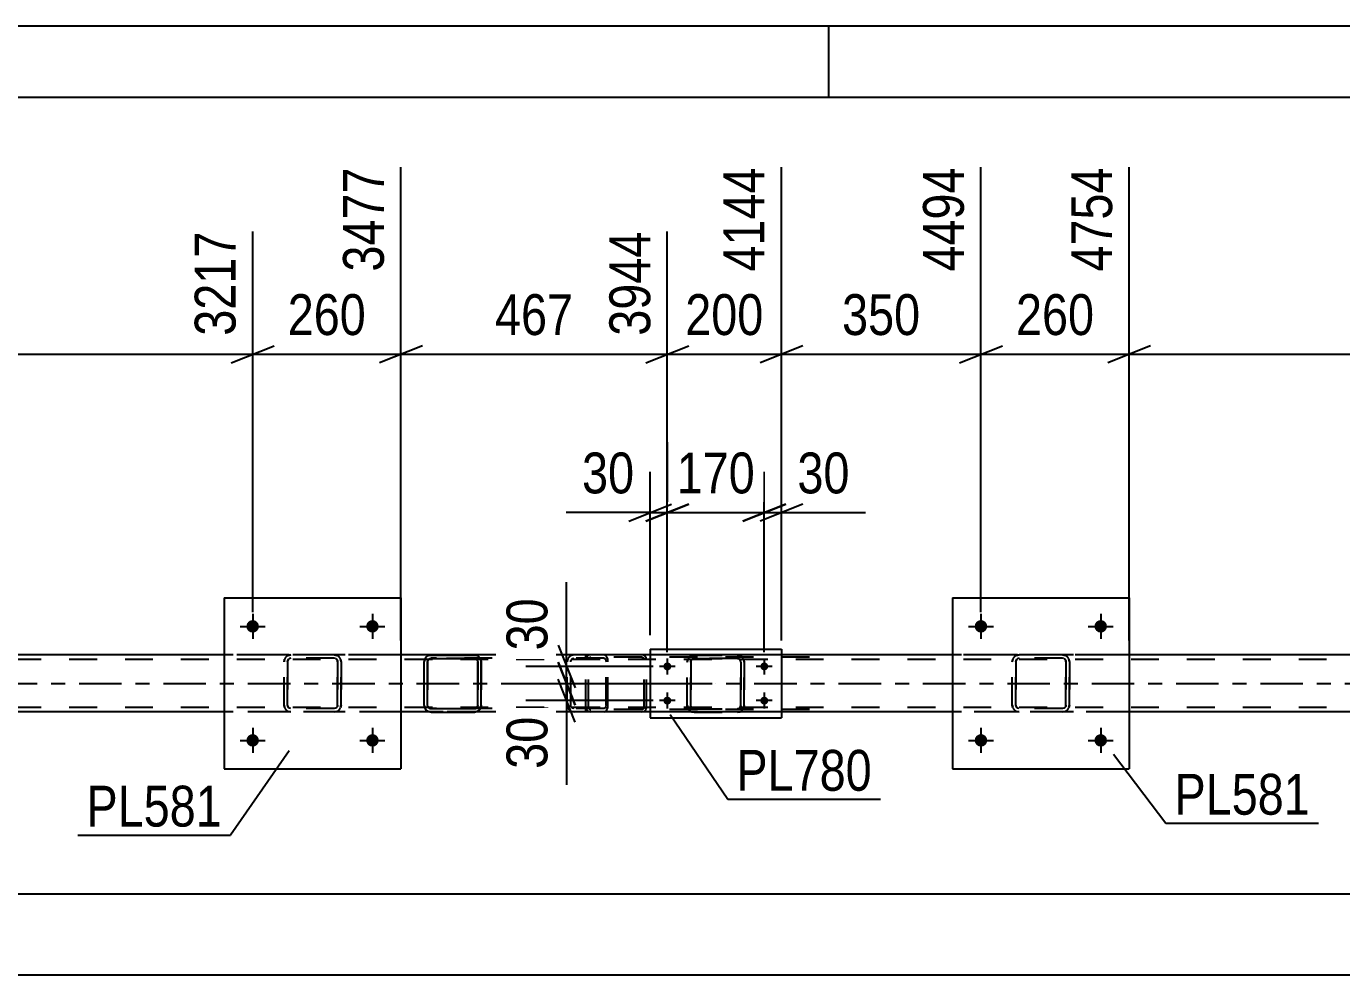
# Model space of a CAD drawing. Header units: millimetres. Extents: x 0 to 841, y 0 to 594.
# Drawn here: x 154.7 to 247, y 527.5 to 594 of the extents above; entities that cross this region are included whole.
import ezdxf

# ---------------------------------------------------------------- set-up
doc = ezdxf.new("R2010")
doc.units = ezdxf.units.MM
doc.linetypes.add('DXK_LINE_DOT2', pattern=[3.9198, 1.9599, -1.9599])
doc.linetypes.add('DXK_LINE_DOT3', pattern=[5.9187, 2.979, -0.9799, 0.9799, -0.9799])
doc.styles.add('Arial Narrow', font='ARIALN.TTF', dxfattribs={"height": 0.2})

# ---------------------------------------------------------------- blocks, each defined once
blk = doc.blocks.new('Unknown-814748264-1133')
at = {"color": 5, "linetype": 'Continuous'}
for p, q in [((841, 594), (0, 594)), ((211, 589), (211, 594)), ((836, 589), (5, 589))]:
    blk.add_line(p, q, dxfattribs=at)
blk = doc.blocks.new('Bolt-814748264-4867 - 4858')
at = {"linetype": 'Continuous'}
for points in [[(222.114, 543.908, -1), (221.234, 543.908, -1)], [(230.514, 543.908, -1), (229.634, 543.908, -1)]]:
    blk.add_hatch(color=1, dxfattribs=at).paths.add_polyline_path(points)
at = {"color": 1, "linetype": 'Continuous'}
for p, q in [((221.674, 544.788), (221.674, 543.028)), ((230.074, 544.788), (230.074, 543.028)), ((220.794, 543.908), (222.554, 543.908)), ((229.194, 543.908), (230.954, 543.908))]:
    blk.add_line(p, q, dxfattribs=at)
blk = doc.blocks.new('Bolt-814748264-4864 - 4858')
at = {"linetype": 'Continuous'}
for points in [[(171.034, 551.908, -1), (170.154, 551.908, -1)], [(179.434, 551.908, -1), (178.554, 551.908, -1)]]:
    blk.add_hatch(color=1, dxfattribs=at).paths.add_polyline_path(points)
at = {"color": 1, "linetype": 'Continuous'}
for p, q in [((170.594, 552.788), (170.594, 551.028)), ((178.994, 552.788), (178.994, 551.028)), ((169.714, 551.908), (171.474, 551.908)), ((178.114, 551.908), (179.874, 551.908))]:
    blk.add_line(p, q, dxfattribs=at)
blk = doc.blocks.new('Bolt-814748264-4865 - 4858')
at = {"linetype": 'Continuous'}
for points in [[(171.034, 543.908, -1), (170.154, 543.908, -1)], [(179.434, 543.908, -1), (178.554, 543.908, -1)]]:
    blk.add_hatch(color=1, dxfattribs=at).paths.add_polyline_path(points)
at = {"color": 1, "linetype": 'Continuous'}
for p, q in [((170.594, 544.788), (170.594, 543.028)), ((178.994, 544.788), (178.994, 543.028)), ((169.714, 543.908), (171.474, 543.908)), ((178.114, 543.908), (179.874, 543.908))]:
    blk.add_line(p, q, dxfattribs=at)
blk = doc.blocks.new('Bolt-814748264-4866 - 4858')
at = {"linetype": 'Continuous'}
for points in [[(222.114, 551.908, -1), (221.234, 551.908, -1)], [(230.514, 551.908, -1), (229.634, 551.908, -1)]]:
    blk.add_hatch(color=1, dxfattribs=at).paths.add_polyline_path(points)
at = {"color": 1, "linetype": 'Continuous'}
for p, q in [((221.674, 552.788), (221.674, 551.028)), ((230.074, 552.788), (230.074, 551.028)), ((220.794, 551.908), (222.554, 551.908)), ((229.194, 551.908), (230.954, 551.908))]:
    blk.add_line(p, q, dxfattribs=at)
blk = doc.blocks.new('Part-814748264-4904 - 4858')
at = {"color": 2, "linetype": 'Continuous'}
for p, q in [((168.594, 553.907), (168.594, 541.907)), ((168.594, 553.907), (180.994, 553.907)), ((180.994, 553.907), (180.994, 541.907)), ((168.594, 541.907), (180.994, 541.907))]:
    blk.add_line(p, q, dxfattribs=at)
blk = doc.blocks.new('Part-814748264-4905 - 4858')
at = {"color": 7, "linetype": 'DXK_LINE_DOT2'}
for p, q in [((173.09, 549.871), (173.274, 549.907)), ((173.274, 549.907), (173.09, 549.871)), ((176.314, 549.907), (173.274, 549.907)), ((176.314, 549.907), (176.498, 549.871)), ((176.498, 549.871), (176.314, 549.907)), ((172.794, 549.427), (172.83, 549.611)), ((172.83, 549.611), (172.794, 549.427)), ((172.794, 546.387), (172.794, 549.427)), ((172.794, 549.427), (172.794, 549.427)), ((172.794, 546.387), (172.794, 549.427)), ((173.034, 549.427), (173.052, 549.519)), ((173.052, 549.519), (173.034, 549.427)), ((173.034, 546.387), (173.034, 549.427)), ((173.034, 549.427), (173.034, 549.427)), ((173.034, 549.427), (173.034, 546.387)), ((173.052, 549.519), (173.104, 549.597)), ((173.104, 549.597), (173.052, 549.519)), ((173.182, 549.649), (173.104, 549.597)), ((173.274, 549.667), (173.182, 549.649)), ((176.314, 549.667), (173.274, 549.667)), ((176.406, 549.649), (176.314, 549.667)), ((176.406, 549.649), (176.484, 549.597)), ((176.484, 549.597), (176.536, 549.519)), ((176.536, 549.519), (176.484, 549.597)), ((176.536, 549.519), (176.554, 549.427)), ((176.554, 549.427), (176.536, 549.519)), ((176.554, 546.387), (176.554, 549.427)), ((176.554, 549.427), (176.554, 549.427)), ((176.554, 549.427), (176.554, 546.387)), ((176.757, 549.611), (176.794, 549.427)), ((176.794, 549.427), (176.757, 549.611)), ((176.794, 546.387), (176.794, 549.427)), ((176.794, 549.427), (176.794, 549.427)), ((176.794, 549.427), (176.794, 546.387)), ((172.794, 546.387), (172.794, 546.387)), ((172.83, 546.204), (172.794, 546.387)), ((172.794, 546.387), (172.83, 546.204)), ((173.034, 546.387), (173.034, 546.387)), ((173.052, 546.296), (173.034, 546.387)), ((173.034, 546.387), (173.052, 546.296)), ((173.104, 546.218), (173.052, 546.296)), ((173.052, 546.296), (173.104, 546.218)), ((173.182, 546.166), (173.104, 546.218)), ((173.274, 546.147), (173.182, 546.166)), ((176.406, 546.166), (176.314, 546.147)), ((176.484, 546.218), (176.406, 546.166)), ((176.536, 546.296), (176.484, 546.218)), ((176.484, 546.218), (176.536, 546.296)), ((176.554, 546.387), (176.536, 546.296)), ((176.536, 546.296), (176.554, 546.387)), ((176.554, 546.387), (176.554, 546.387)), ((176.794, 546.387), (176.757, 546.204)), ((176.757, 546.204), (176.794, 546.387)), ((176.794, 546.387), (176.794, 546.387)), ((173.274, 545.907), (173.09, 545.944)), ((173.09, 545.944), (173.274, 545.907)), ((176.314, 546.147), (173.274, 546.147)), ((176.314, 545.907), (173.274, 545.907)), ((176.498, 545.944), (176.314, 545.907)), ((176.314, 545.907), (176.498, 545.944))]:
    blk.add_line(p, q, dxfattribs=at)
at = {"color": 7, "linetype": 'DXK_LINE_DOT3'}
blk.add_line((174.794, 547.907), (174.794, 547.907), dxfattribs=at)
at = {"color": 7, "linetype": 'DXK_LINE_DOT2'}
for centre, start, end in [((173.274, 549.427), 112.5, 157.5), ((173.274, 549.427), 112.5, 157.5), ((176.314, 549.427), 22.5, 67.5), ((176.314, 549.427), 22.5, 67.5), ((173.274, 546.387), 202.5, 247.5), ((173.274, 546.387), 202.5, 247.5), ((176.314, 546.387), 292.5, 337.5), ((176.314, 546.387), 292.5, 337.5)]:
    blk.add_arc(centre, 0.48, start, end, dxfattribs=at)
blk = doc.blocks.new('Part-814748264-4910 - 4858')
at = {"color": 2, "linetype": 'Continuous'}
for p, q in [((219.674, 553.907), (219.674, 541.907)), ((219.674, 553.907), (232.074, 553.907)), ((232.074, 553.907), (232.074, 541.907)), ((219.674, 541.907), (232.074, 541.907))]:
    blk.add_line(p, q, dxfattribs=at)
blk = doc.blocks.new('Part-814748264-4911 - 4858')
at = {"color": 7, "linetype": 'DXK_LINE_DOT2'}
for p, q in [((224.171, 549.871), (224.354, 549.907)), ((224.354, 549.907), (224.171, 549.871)), ((227.394, 549.907), (224.354, 549.907)), ((227.394, 549.907), (227.578, 549.871)), ((227.578, 549.871), (227.394, 549.907)), ((223.874, 549.427), (223.911, 549.611)), ((223.911, 549.611), (223.874, 549.427)), ((223.874, 546.387), (223.874, 549.427)), ((223.874, 549.427), (223.874, 549.427)), ((223.874, 546.387), (223.874, 549.427)), ((224.114, 549.427), (224.133, 549.519)), ((224.133, 549.519), (224.114, 549.427)), ((224.114, 546.387), (224.114, 549.427)), ((224.114, 549.427), (224.114, 549.427)), ((224.114, 549.427), (224.114, 546.387)), ((224.133, 549.519), (224.185, 549.597)), ((224.185, 549.597), (224.133, 549.519)), ((224.262, 549.649), (224.185, 549.597)), ((224.354, 549.667), (224.262, 549.649)), ((227.394, 549.667), (224.354, 549.667)), ((227.486, 549.649), (227.394, 549.667)), ((227.486, 549.649), (227.564, 549.597)), ((227.564, 549.597), (227.616, 549.519)), ((227.616, 549.519), (227.564, 549.597)), ((227.616, 549.519), (227.634, 549.427)), ((227.634, 549.427), (227.616, 549.519)), ((227.634, 546.387), (227.634, 549.427)), ((227.634, 549.427), (227.634, 549.427)), ((227.634, 549.427), (227.634, 546.387)), ((227.838, 549.611), (227.874, 549.427)), ((227.874, 549.427), (227.838, 549.611)), ((227.874, 546.387), (227.874, 549.427)), ((227.874, 549.427), (227.874, 549.427)), ((227.874, 549.427), (227.874, 546.387)), ((223.874, 546.387), (223.874, 546.387)), ((223.911, 546.204), (223.874, 546.387)), ((223.874, 546.387), (223.911, 546.204)), ((224.114, 546.387), (224.114, 546.387)), ((224.133, 546.296), (224.114, 546.387)), ((224.114, 546.387), (224.133, 546.296)), ((224.185, 546.218), (224.133, 546.296)), ((224.133, 546.296), (224.185, 546.218)), ((224.262, 546.166), (224.185, 546.218)), ((224.354, 546.147), (224.262, 546.166)), ((227.486, 546.166), (227.394, 546.147)), ((227.564, 546.218), (227.486, 546.166)), ((227.616, 546.296), (227.564, 546.218)), ((227.564, 546.218), (227.616, 546.296)), ((227.634, 546.387), (227.616, 546.296)), ((227.616, 546.296), (227.634, 546.387)), ((227.634, 546.387), (227.634, 546.387)), ((227.874, 546.387), (227.838, 546.204)), ((227.838, 546.204), (227.874, 546.387)), ((227.874, 546.387), (227.874, 546.387)), ((224.354, 545.907), (224.171, 545.944)), ((224.171, 545.944), (224.354, 545.907)), ((227.394, 546.147), (224.354, 546.147)), ((227.394, 545.907), (224.354, 545.907)), ((227.578, 545.944), (227.394, 545.907)), ((227.394, 545.907), (227.578, 545.944))]:
    blk.add_line(p, q, dxfattribs=at)
at = {"color": 7, "linetype": 'DXK_LINE_DOT3'}
blk.add_line((225.874, 547.907), (225.874, 547.907), dxfattribs=at)
at = {"color": 7, "linetype": 'DXK_LINE_DOT2'}
for centre, start, end in [((224.354, 549.427), 112.5, 157.5), ((224.354, 549.427), 112.5, 157.5), ((227.394, 549.427), 22.5, 67.5), ((227.394, 549.427), 22.5, 67.5), ((224.354, 546.387), 202.5, 247.5), ((224.354, 546.387), 202.5, 247.5), ((227.394, 546.387), 292.5, 337.5), ((227.394, 546.387), 292.5, 337.5)]:
    blk.add_arc(centre, 0.48, start, end, dxfattribs=at)
blk = doc.blocks.new('Part-814748264-4993 - 4858')
at = {"color": 7, "linetype": 'DXK_LINE_DOT2'}
for p, q in [((195.243, 549.907), (183.087, 549.907)), ((193.152, 549.907), (192.96, 549.871)), ((193.967, 549.667), (193.967, 549.907)), ((195.347, 549.871), (195.243, 549.907)), ((195.435, 549.767), (195.347, 549.871)), ((195.243, 549.667), (183.087, 549.667)), ((192.678, 549.563), (192.649, 549.427)), ((192.649, 546.387), (192.649, 549.427)), ((192.688, 549.611), (192.678, 549.563)), ((192.901, 549.427), (192.92, 549.519)), ((192.901, 546.387), (192.901, 549.427)), ((192.92, 549.519), (192.974, 549.597)), ((192.974, 549.597), (193.056, 549.649)), ((193.056, 549.649), (193.152, 549.667)), ((195.243, 549.667), (195.295, 549.649)), ((195.295, 549.649), (195.339, 549.597)), ((195.339, 549.597), (195.369, 549.519)), ((195.369, 549.519), (195.379, 549.427)), ((195.379, 546.387), (195.379, 549.427)), ((195.494, 549.611), (195.435, 549.767)), ((195.514, 549.427), (195.494, 549.611)), ((195.514, 546.387), (195.514, 549.427)), ((192.649, 546.387), (192.667, 546.303)), ((192.667, 546.303), (192.688, 546.204)), ((192.92, 546.296), (192.901, 546.387)), ((192.974, 546.218), (192.92, 546.296)), ((193.056, 546.166), (192.974, 546.218)), ((193.152, 546.147), (193.056, 546.166)), ((195.295, 546.166), (195.243, 546.147)), ((195.339, 546.218), (195.295, 546.166)), ((195.369, 546.296), (195.339, 546.218)), ((195.379, 546.387), (195.369, 546.296)), ((195.435, 546.048), (195.494, 546.204)), ((195.494, 546.204), (195.514, 546.387)), ((195.243, 546.147), (183.087, 546.147)), ((195.243, 545.907), (183.087, 545.907)), ((192.96, 545.944), (193.152, 545.907)), ((193.967, 545.907), (193.967, 546.147)), ((195.243, 545.907), (195.347, 545.944)), ((195.347, 545.944), (195.435, 546.048))]:
    blk.add_line(p, q, dxfattribs=at)
for centre, start, end in [((193.138, 549.412), 111.19409, 156.15058), ((193.138, 546.403), 203.84941, 248.80591)]:
    blk.add_arc(centre, 0.492, start, end, dxfattribs=at)
blk = doc.blocks.new('Part-814748264-5006 - 4858')
at = {"color": 7, "linetype": 'DXK_LINE_DOT2'}
for p, q in [((194.308, 549.907), (194.177, 549.883)), ((209.637, 549.907), (194.308, 549.907)), ((198.014, 549.883), (197.883, 549.907)), ((193.993, 549.71), (193.967, 549.587)), ((193.967, 546.227), (193.967, 549.587)), ((194.137, 549.587), (194.15, 549.649)), ((194.137, 546.227), (194.137, 549.587)), ((194.15, 549.649), (194.187, 549.701)), ((194.187, 549.701), (194.243, 549.735)), ((194.243, 549.735), (194.308, 549.747)), ((209.637, 549.747), (194.308, 549.747)), ((197.883, 549.747), (197.948, 549.735)), ((197.948, 549.735), (197.973, 549.72)), ((197.973, 549.72), (198.004, 549.701)), ((198.004, 549.701), (198.041, 549.649)), ((198.041, 549.649), (198.054, 549.587)), ((198.054, 546.227), (198.054, 549.587)), ((198.224, 549.587), (198.198, 549.71)), ((198.224, 546.227), (198.224, 549.587)), ((193.967, 546.227), (193.993, 546.105)), ((194.15, 546.166), (194.137, 546.227)), ((194.187, 546.114), (194.15, 546.166)), ((198.041, 546.166), (198.004, 546.114)), ((198.054, 546.227), (198.041, 546.166)), ((198.198, 546.105), (198.224, 546.227)), ((194.177, 545.932), (194.308, 545.907)), ((194.187, 546.114), (194.218, 546.095)), ((194.218, 546.095), (194.243, 546.08)), ((194.243, 546.08), (194.308, 546.067)), ((209.637, 546.067), (194.308, 546.067)), ((209.637, 545.907), (194.308, 545.907)), ((197.948, 546.08), (197.883, 546.067)), ((197.883, 545.907), (198.014, 545.932)), ((198.004, 546.114), (197.948, 546.08))]:
    blk.add_line(p, q, dxfattribs=at)
for centre, start, end in [((194.295, 549.574), 110.75832, 155.68005), ((197.896, 549.574), 24.31995, 69.24168), ((194.295, 546.241), 204.31995, 249.24168), ((197.896, 546.241), 290.75832, 335.68005)]:
    blk.add_arc(centre, 0.331, start, end, dxfattribs=at)
blk = doc.blocks.new('Part-814748264-5058 - 4858')
at = {"color": 7, "linetype": 'DXK_LINE_DOT2'}
for p, q in [((763.332, 549.907), (117.513, 549.907)), ((180.994, 549.907), (168.594, 549.907)), ((207.677, 549.907), (198.477, 549.907)), ((232.074, 549.907), (219.674, 549.907)), ((763.332, 549.587), (99.233, 549.587)), ((763.332, 546.227), (99.233, 546.227)), ((760.176, 545.907), (99.233, 545.907)), ((180.994, 545.907), (168.594, 545.907)), ((186.195, 545.907), (183.053, 545.907)), ((207.677, 545.907), (198.477, 545.907)), ((232.074, 545.907), (219.674, 545.907))]:
    blk.add_line(p, q, dxfattribs=at)
at = {"color": 2, "linetype": 'Continuous'}
for p, q in [((168.594, 549.907), (129.913, 549.907)), ((198.477, 549.907), (180.994, 549.907)), ((219.674, 549.907), (207.677, 549.907)), ((270.755, 549.907), (232.074, 549.907)), ((168.594, 545.907), (129.913, 545.907)), ((183.053, 545.907), (180.994, 545.907)), ((198.477, 545.907), (186.195, 545.907)), ((219.674, 545.907), (207.677, 545.907)), ((270.755, 545.907), (232.074, 545.907))]:
    blk.add_line(p, q, dxfattribs=at)
at = {"color": 7, "linetype": 'DXK_LINE_DOT3'}
blk.add_line((99.233, 547.907), (763.332, 547.907), dxfattribs=at)
blk = doc.blocks.new('Part-814748264-5092 - 4858')
at = {"color": 7, "linetype": 'DXK_LINE_DOT2'}
for p, q in [((201.373, 549.85), (201.557, 549.887)), ((201.557, 549.887), (201.373, 549.85)), ((201.557, 549.887), (204.597, 549.887)), ((201.557, 549.887), (201.557, 549.887)), ((201.557, 549.887), (204.597, 549.887)), ((204.597, 549.887), (204.597, 549.887)), ((204.597, 549.887), (204.781, 549.85)), ((204.781, 549.85), (204.597, 549.887)), ((201.077, 549.407), (201.114, 549.59)), ((201.114, 549.59), (201.077, 549.407)), ((201.077, 546.367), (201.077, 549.407)), ((201.077, 549.407), (201.077, 549.407)), ((201.077, 546.367), (201.077, 549.407)), ((201.317, 549.407), (201.335, 549.498)), ((201.335, 549.498), (201.317, 549.407)), ((201.317, 546.367), (201.317, 549.407)), ((201.317, 549.407), (201.317, 549.407)), ((201.317, 549.407), (201.317, 546.367)), ((201.335, 549.498), (201.387, 549.576)), ((201.387, 549.576), (201.335, 549.498)), ((201.387, 549.576), (201.465, 549.628)), ((201.465, 549.628), (201.387, 549.576)), ((201.465, 549.628), (201.557, 549.647)), ((201.557, 549.647), (201.465, 549.628)), ((201.557, 549.647), (204.597, 549.647)), ((201.557, 549.647), (201.557, 549.647)), ((204.597, 549.647), (201.557, 549.647)), ((204.597, 549.647), (204.597, 549.647)), ((204.597, 549.647), (204.689, 549.628)), ((204.689, 549.628), (204.597, 549.647)), ((204.689, 549.628), (204.767, 549.576)), ((204.767, 549.576), (204.689, 549.628)), ((204.767, 549.576), (204.819, 549.498)), ((204.819, 549.498), (204.767, 549.576)), ((204.837, 549.407), (204.819, 549.498)), ((204.837, 546.367), (204.837, 549.407)), ((204.837, 549.407), (204.837, 549.407)), ((204.837, 549.407), (204.837, 546.367)), ((205.041, 549.59), (205.077, 549.407)), ((205.077, 549.407), (205.041, 549.59)), ((205.077, 546.367), (205.077, 549.407)), ((205.077, 549.407), (205.077, 549.407)), ((205.077, 549.407), (205.077, 546.367)), ((201.077, 546.367), (201.077, 546.367)), ((201.114, 546.183), (201.077, 546.367)), ((201.077, 546.367), (201.114, 546.183)), ((201.317, 546.367), (201.317, 546.367)), ((201.335, 546.275), (201.317, 546.367)), ((201.387, 546.197), (201.335, 546.275)), ((201.335, 546.275), (201.387, 546.197)), ((201.465, 546.145), (201.387, 546.197)), ((201.387, 546.197), (201.465, 546.145)), ((204.767, 546.197), (204.689, 546.145)), ((204.689, 546.145), (204.767, 546.197)), ((204.819, 546.275), (204.767, 546.197)), ((204.767, 546.197), (204.819, 546.275)), ((204.837, 546.367), (204.819, 546.275)), ((204.819, 546.275), (204.837, 546.367)), ((204.837, 546.367), (204.837, 546.367)), ((205.077, 546.367), (205.041, 546.183)), ((205.041, 546.183), (205.077, 546.367)), ((205.077, 546.367), (205.077, 546.367)), ((201.557, 545.887), (201.373, 545.923)), ((201.373, 545.923), (201.557, 545.887)), ((201.557, 546.127), (201.465, 546.145)), ((201.465, 546.145), (201.557, 546.127)), ((201.557, 546.127), (204.597, 546.127)), ((201.557, 546.127), (201.557, 546.127)), ((201.557, 546.127), (204.597, 546.127)), ((201.557, 545.887), (204.597, 545.887)), ((201.557, 545.887), (201.557, 545.887)), ((201.557, 545.887), (204.597, 545.887)), ((204.689, 546.145), (204.597, 546.127)), ((204.597, 546.127), (204.689, 546.145)), ((204.597, 546.127), (204.597, 546.127)), ((204.781, 545.923), (204.597, 545.887)), ((204.597, 545.887), (204.781, 545.923)), ((204.597, 545.887), (204.597, 545.887))]:
    blk.add_line(p, q, dxfattribs=at)
at = {"color": 7, "linetype": 'DXK_LINE_DOT3'}
blk.add_line((203.077, 547.886), (203.077, 547.887), dxfattribs=at)
at = {"color": 7, "linetype": 'DXK_LINE_DOT2'}
for centre, start, end in [((201.557, 549.407), 112.5, 157.5), ((201.557, 549.407), 112.5, 157.5), ((204.597, 549.407), 22.5, 67.5), ((204.597, 549.407), 22.5, 67.5), ((201.557, 546.367), 202.5, 247.5), ((201.557, 546.367), 202.5, 247.5), ((204.597, 546.367), 292.5, 337.5), ((204.597, 546.367), 292.5, 337.5)]:
    blk.add_arc(centre, 0.48, start, end, dxfattribs=at)
blk = doc.blocks.new('Part-814748264-5097 - 4858')
at = {"color": 2, "linetype": 'Continuous'}
for p, q in [((198.477, 550.297), (198.477, 545.497)), ((198.477, 550.297), (207.677, 550.297)), ((207.677, 550.297), (207.677, 545.497)), ((198.477, 545.497), (207.677, 545.497))]:
    blk.add_line(p, q, dxfattribs=at)
blk = doc.blocks.new('Part-814748264-5098 - 4858')
at = {"color": 2, "linetype": 'Continuous'}
for p, q in [((183.104, 549.897), (182.921, 549.861)), ((183.104, 549.897), (186.144, 549.897)), ((183.104, 549.897), (183.104, 549.897)), ((186.144, 549.897), (186.144, 549.897)), ((186.328, 549.861), (186.144, 549.897)), ((182.661, 549.601), (182.624, 549.417)), ((182.624, 546.377), (182.624, 549.417)), ((182.624, 549.417), (182.624, 549.417)), ((182.864, 549.417), (182.883, 549.509)), ((182.864, 546.377), (182.864, 549.417)), ((182.864, 549.417), (182.864, 549.417)), ((182.883, 549.509), (182.935, 549.587)), ((182.935, 549.587), (183.013, 549.639)), ((183.013, 549.639), (183.104, 549.657)), ((183.104, 549.657), (186.144, 549.657)), ((183.104, 549.657), (183.104, 549.657)), ((186.144, 549.657), (186.144, 549.657)), ((186.144, 549.657), (186.236, 549.639)), ((186.236, 549.639), (186.314, 549.587)), ((186.314, 549.587), (186.366, 549.509)), ((186.366, 549.509), (186.384, 549.417)), ((186.384, 546.377), (186.384, 549.417)), ((186.384, 549.417), (186.384, 549.417)), ((186.624, 549.417), (186.588, 549.601)), ((186.624, 546.377), (186.624, 549.417)), ((186.624, 549.417), (186.624, 549.417)), ((182.624, 546.377), (182.624, 546.377)), ((182.624, 546.377), (182.661, 546.194)), ((182.864, 546.377), (182.864, 546.377)), ((182.883, 546.285), (182.864, 546.377)), ((182.935, 546.208), (182.883, 546.285)), ((183.013, 546.156), (182.935, 546.208)), ((186.314, 546.208), (186.236, 546.156)), ((186.366, 546.285), (186.314, 546.208)), ((186.384, 546.377), (186.366, 546.285)), ((186.384, 546.377), (186.384, 546.377)), ((186.588, 546.194), (186.624, 546.377)), ((186.624, 546.377), (186.624, 546.377)), ((182.921, 545.934), (183.104, 545.897)), ((183.104, 546.137), (183.013, 546.156)), ((183.104, 546.137), (186.144, 546.137)), ((183.104, 546.137), (183.104, 546.137)), ((183.104, 545.897), (186.144, 545.897)), ((183.104, 545.897), (183.104, 545.897)), ((186.236, 546.156), (186.144, 546.137)), ((186.144, 546.137), (186.144, 546.137)), ((186.144, 545.897), (186.328, 545.934)), ((186.144, 545.897), (186.144, 545.897))]:
    blk.add_line(p, q, dxfattribs=at)
at = {"color": 7, "linetype": 'DXK_LINE_DOT2'}
for p, q in [((182.921, 549.861), (183.104, 549.897)), ((183.104, 549.897), (186.144, 549.897)), ((186.144, 549.897), (186.328, 549.861)), ((182.624, 549.417), (182.661, 549.601)), ((182.624, 546.377), (182.624, 549.417)), ((182.883, 549.509), (182.864, 549.417)), ((182.864, 549.417), (182.864, 546.377)), ((182.935, 549.587), (182.883, 549.509)), ((183.013, 549.639), (182.935, 549.587)), ((183.104, 549.657), (183.013, 549.639)), ((186.144, 549.657), (183.104, 549.657)), ((186.236, 549.639), (186.144, 549.657)), ((186.314, 549.587), (186.236, 549.639)), ((186.366, 549.509), (186.314, 549.587)), ((186.366, 549.509), (186.366, 549.509)), ((186.384, 549.417), (186.384, 546.377)), ((186.588, 549.601), (186.624, 549.417)), ((186.624, 549.417), (186.624, 546.377)), ((182.661, 546.194), (182.624, 546.377)), ((182.864, 546.377), (182.864, 546.377)), ((182.883, 546.286), (182.935, 546.208)), ((182.935, 546.208), (183.013, 546.156)), ((186.236, 546.156), (186.314, 546.208)), ((186.314, 546.208), (186.366, 546.286)), ((186.366, 546.286), (186.384, 546.377)), ((186.624, 546.377), (186.588, 546.194)), ((183.104, 545.897), (182.921, 545.934)), ((183.013, 546.156), (183.104, 546.137)), ((183.104, 546.137), (186.144, 546.137)), ((183.104, 545.897), (186.144, 545.897)), ((186.144, 546.137), (186.236, 546.156)), ((186.328, 545.934), (186.144, 545.897))]:
    blk.add_line(p, q, dxfattribs=at)
at = {"color": 7, "linetype": 'DXK_LINE_DOT3'}
blk.add_line((184.624, 547.897), (184.624, 547.897), dxfattribs=at)
at = {"color": 2, "linetype": 'Continuous'}
for centre, start, end in [((183.104, 549.417), 112.5, 157.5), ((186.144, 549.417), 22.5, 67.5), ((183.104, 546.377), 202.5, 247.5), ((186.144, 546.377), 292.5, 337.5)]:
    blk.add_arc(centre, 0.48, start, end, dxfattribs=at)
at = {"color": 7, "linetype": 'DXK_LINE_DOT2'}
for centre, start, end in [((183.104, 549.417), 112.5, 157.5), ((186.144, 549.417), 22.5, 67.5), ((183.104, 546.377), 202.5, 247.5), ((186.144, 546.377), 292.5, 337.5)]:
    blk.add_arc(centre, 0.48, start, end, dxfattribs=at)
blk = doc.blocks.new('Bolt-814748264-5105 - 4858')
at = {"linetype": 'Continuous'}
for points in [[(199.677, 548.817, -1), (199.677, 549.377, -1)], [(206.477, 548.817, -1), (206.477, 549.377, -1)], [(199.677, 546.417, -1), (199.677, 546.977, -1)], [(206.477, 546.417, -1), (206.477, 546.977, -1)]]:
    blk.add_hatch(color=1, dxfattribs=at).paths.add_polyline_path(points)
at = {"color": 1, "linetype": 'Continuous'}
for p, q in [((200.237, 549.097), (199.117, 549.097)), ((199.677, 549.657), (199.677, 548.537)), ((207.037, 549.097), (205.917, 549.097)), ((206.477, 549.657), (206.477, 548.537)), ((199.677, 547.257), (199.677, 546.137)), ((206.477, 547.257), (206.477, 546.137)), ((200.237, 546.697), (199.117, 546.697)), ((207.037, 546.697), (205.917, 546.697))]:
    blk.add_line(p, q, dxfattribs=at)
blk = doc.blocks.new('StraightDimension-814748264-13825 - 4858')
at = {"color": 7, "linetype": 'Continuous'}
for p, q in [((232.074, 550.907), (232.074, 584.109)), ((272.755, 552.908), (272.755, 579.609)), ((233.574, 571.596), (230.574, 570.396)), ((271.255, 570.396), (274.255, 571.596)), ((232.074, 570.996), (272.755, 570.996))]:
    blk.add_line(p, q, dxfattribs=at)
at = {"color": 0}
blk.add_wipeout([(256.671, 571.746), (256.671, 575.946), (248.158, 575.946), (248.158, 571.746)], dxfattribs=at)
at = {"color": 3, "style": 'Arial Narrow'}
blk.add_text('1017', height=2.8633, dxfattribs=at).set_placement((248.758, 572.346))
at = {"color": 0, "linetype": 'Continuous'}
blk.add_wipeout([(272.155, 580.209), (267.955, 580.209), (267.955, 571.696), (272.155, 571.696)], dxfattribs=at)
at = {"color": 3, "linetype": 'Continuous', "style": 'Arial Narrow'}
blk.add_text('5771', height=2.8633, rotation=90.00021, dxfattribs=at).set_placement((271.555, 572.296))
blk = doc.blocks.new('StraightDimension-814748264-13826 - 4858')
at = {"color": 7, "linetype": 'Continuous'}
for p, q in [((221.674, 552.908), (221.674, 584.109)), ((232.074, 550.907), (232.074, 584.109)), ((220.174, 570.396), (223.174, 571.596)), ((233.574, 571.596), (230.574, 570.396)), ((221.674, 570.996), (232.074, 570.996))]:
    blk.add_line(p, q, dxfattribs=at)
at = {"color": 0}
blk.add_wipeout([(230.217, 571.746), (230.217, 575.946), (223.532, 575.946), (223.532, 571.746)], dxfattribs=at)
at = {"color": 3, "style": 'Arial Narrow'}
blk.add_text('260', height=2.8633, dxfattribs=at).set_placement((224.132, 572.346))
at = {"color": 0, "linetype": 'Continuous'}
blk.add_wipeout([(231.474, 584.709), (227.274, 584.709), (227.274, 576.196), (231.474, 576.196)], dxfattribs=at)
at = {"color": 3, "linetype": 'Continuous', "style": 'Arial Narrow'}
blk.add_text('4754', height=2.8633, rotation=90.00021, dxfattribs=at).set_placement((230.874, 576.796))
blk = doc.blocks.new('StraightDimension-814748264-13829 - 4858')
at = {"color": 7, "linetype": 'Continuous'}
for p, q in [((180.994, 550.907), (180.994, 584.109)), ((199.677, 550.097), (199.677, 579.609)), ((182.494, 571.596), (179.494, 570.396)), ((198.177, 570.396), (201.177, 571.596)), ((180.994, 570.996), (199.677, 570.996))]:
    blk.add_line(p, q, dxfattribs=at)
at = {"color": 0}
blk.add_wipeout([(193.678, 571.746), (193.678, 575.946), (186.993, 575.946), (186.993, 571.746)], dxfattribs=at)
at = {"color": 3, "style": 'Arial Narrow'}
blk.add_text('467', height=2.8633, dxfattribs=at).set_placement((187.593, 572.346))
at = {"color": 0, "linetype": 'Continuous'}
blk.add_wipeout([(199.077, 580.209), (194.877, 580.209), (194.877, 571.696), (199.077, 571.696)], dxfattribs=at)
at = {"color": 3, "linetype": 'Continuous', "style": 'Arial Narrow'}
blk.add_text('3944', height=2.8633, rotation=90.00021, dxfattribs=at).set_placement((198.477, 572.296))
blk = doc.blocks.new('StraightDimension-814748264-8703 - 4858')
at = {"color": 7, "linetype": 'Continuous'}
blk.add_line((57.313, 533.148), (763.332, 533.148), dxfattribs=at)
blk = doc.blocks.new('StraightDimension-814748264-5116 - 4858')
at = {"color": 7, "linetype": 'Continuous'}
blk.add_line((56.673, 527.472), (763.972, 527.472), dxfattribs=at)
blk = doc.blocks.new('StraightDimension-814748264-11589 - 4858')
at = {"color": 7, "linetype": 'Continuous'}
for p, q in [((198.477, 551.297), (198.477, 562.737)), ((199.677, 550.097), (199.677, 562.737)), ((196.977, 559.287), (199.977, 560.487)), ((201.177, 560.487), (198.177, 559.287)), ((198.477, 559.887), (192.571, 559.887)), ((198.477, 559.887), (192.571, 559.887)), ((198.477, 559.887), (199.677, 559.887))]:
    blk.add_line(p, q, dxfattribs=at)
at = {"color": 0}
blk.add_wipeout([(197.952, 560.637), (197.952, 564.837), (193.096, 564.837), (193.096, 560.637)], dxfattribs=at)
at = {"color": 3, "style": 'Arial Narrow'}
blk.add_text('30', height=2.8633, dxfattribs=at).set_placement((193.696, 561.237))
blk = doc.blocks.new('StraightDimension-814748264-10925 - 4858')
at = {"color": 7, "linetype": 'Continuous'}
for p, q in [((192.614, 549.097), (192.614, 555.004)), ((192.614, 549.097), (192.614, 555.004)), ((192.014, 550.597), (193.214, 547.597)), ((198.677, 549.097), (189.764, 549.097)), ((193.214, 546.387), (192.014, 549.387)), ((192.614, 547.887), (192.614, 549.097)), ((200.077, 547.887), (189.764, 547.887))]:
    blk.add_line(p, q, dxfattribs=at)
at = {"color": 0}
blk.add_wipeout([(191.864, 554.479), (187.664, 554.479), (187.664, 549.622), (191.864, 549.622)], dxfattribs=at)
at = {"color": 3, "style": 'Arial Narrow'}
blk.add_text('30', height=2.8633, rotation=90.00021, dxfattribs=at).set_placement((191.264, 550.222))
blk = doc.blocks.new('StraightDimension-814748264-10926 - 4858')
at = {"color": 7, "linetype": 'Continuous'}
for p, q in [((192.014, 549.387), (193.214, 546.387)), ((193.214, 545.197), (192.014, 548.197)), ((200.077, 547.887), (189.764, 547.887)), ((192.614, 546.697), (192.614, 547.887)), ((198.677, 546.697), (189.764, 546.697)), ((192.614, 546.697), (192.614, 540.791)), ((192.614, 546.697), (192.614, 540.791))]:
    blk.add_line(p, q, dxfattribs=at)
at = {"color": 0}
blk.add_wipeout([(191.864, 546.172), (187.664, 546.172), (187.664, 541.316), (191.864, 541.316)], dxfattribs=at)
at = {"color": 3, "style": 'Arial Narrow'}
blk.add_text('30', height=2.8633, rotation=90.00021, dxfattribs=at).set_placement((191.264, 541.916))
blk = doc.blocks.new('StraightDimension-814748264-11587 - 4858')
at = {"color": 7, "linetype": 'Continuous'}
for p, q in [((206.477, 550.097), (206.477, 562.737)), ((207.677, 551.297), (207.677, 562.737)), ((204.977, 559.287), (207.977, 560.487)), ((209.177, 560.487), (206.177, 559.287)), ((206.477, 559.887), (207.677, 559.887)), ((207.677, 559.887), (213.583, 559.887)), ((207.677, 559.887), (213.583, 559.887))]:
    blk.add_line(p, q, dxfattribs=at)
at = {"color": 0}
blk.add_wipeout([(213.058, 560.637), (213.058, 564.837), (208.202, 564.837), (208.202, 560.637)], dxfattribs=at)
at = {"color": 3, "style": 'Arial Narrow'}
blk.add_text('30', height=2.8633, dxfattribs=at).set_placement((208.802, 561.237))
blk = doc.blocks.new('StraightDimension-814748264-11588 - 4858')
at = {"color": 7, "linetype": 'Continuous'}
for p, q in [((199.677, 550.097), (199.677, 562.737)), ((206.477, 550.097), (206.477, 562.737)), ((198.177, 559.287), (201.177, 560.487)), ((207.977, 560.487), (204.977, 559.287)), ((199.677, 559.887), (206.477, 559.887))]:
    blk.add_line(p, q, dxfattribs=at)
at = {"color": 0}
blk.add_wipeout([(206.419, 560.637), (206.419, 564.837), (199.735, 564.837), (199.735, 560.637)], dxfattribs=at)
at = {"color": 3, "style": 'Arial Narrow'}
blk.add_text('170', height=2.8633, dxfattribs=at).set_placement((200.335, 561.237))
blk = doc.blocks.new('StraightDimension-814748264-13827 - 4858')
at = {"color": 7, "linetype": 'Continuous'}
for p, q in [((207.677, 550.907), (207.677, 584.109)), ((221.674, 552.908), (221.674, 584.109)), ((209.177, 571.596), (206.177, 570.396)), ((220.174, 570.396), (223.174, 571.596)), ((207.677, 570.996), (221.674, 570.996))]:
    blk.add_line(p, q, dxfattribs=at)
at = {"color": 0}
blk.add_wipeout([(218.018, 571.746), (218.018, 575.946), (211.333, 575.946), (211.333, 571.746)], dxfattribs=at)
at = {"color": 3, "style": 'Arial Narrow'}
blk.add_text('350', height=2.8633, dxfattribs=at).set_placement((211.933, 572.346))
at = {"color": 0, "linetype": 'Continuous'}
blk.add_wipeout([(221.074, 584.709), (216.874, 584.709), (216.874, 576.196), (221.074, 576.196)], dxfattribs=at)
at = {"color": 3, "linetype": 'Continuous', "style": 'Arial Narrow'}
blk.add_text('4494', height=2.8633, rotation=90.00021, dxfattribs=at).set_placement((220.474, 576.796))
blk = doc.blocks.new('StraightDimension-814748264-13828 - 4858')
at = {"color": 7, "linetype": 'Continuous'}
for p, q in [((207.677, 550.907), (207.677, 584.109)), ((199.677, 550.097), (199.677, 579.609)), ((198.177, 570.396), (201.177, 571.596)), ((209.177, 571.596), (206.177, 570.396)), ((199.677, 570.996), (207.677, 570.996))]:
    blk.add_line(p, q, dxfattribs=at)
at = {"color": 0}
blk.add_wipeout([(207.019, 571.746), (207.019, 575.946), (200.335, 575.946), (200.335, 571.746)], dxfattribs=at)
at = {"color": 3, "style": 'Arial Narrow'}
blk.add_text('200', height=2.8633, dxfattribs=at).set_placement((200.935, 572.346))
at = {"color": 0, "linetype": 'Continuous'}
blk.add_wipeout([(207.077, 584.709), (202.877, 584.709), (202.877, 576.196), (207.077, 576.196)], dxfattribs=at)
at = {"color": 3, "linetype": 'Continuous', "style": 'Arial Narrow'}
blk.add_text('4144', height=2.8633, rotation=90.00021, dxfattribs=at).set_placement((206.477, 576.796))
blk = doc.blocks.new('StraightDimension-814748264-13830 - 4858')
at = {"color": 7, "linetype": 'Continuous'}
for p, q in [((180.994, 550.907), (180.994, 584.109)), ((170.594, 552.908), (170.594, 579.609)), ((169.094, 570.396), (172.094, 571.596)), ((182.494, 571.596), (179.494, 570.396)), ((170.594, 570.996), (180.994, 570.996))]:
    blk.add_line(p, q, dxfattribs=at)
at = {"color": 0}
blk.add_wipeout([(179.136, 571.746), (179.136, 575.946), (172.452, 575.946), (172.452, 571.746)], dxfattribs=at)
at = {"color": 3, "style": 'Arial Narrow'}
blk.add_text('260', height=2.8633, dxfattribs=at).set_placement((173.052, 572.346))
at = {"color": 0, "linetype": 'Continuous'}
blk.add_wipeout([(180.394, 584.709), (176.194, 584.709), (176.194, 576.196), (180.394, 576.196)], dxfattribs=at)
at = {"color": 3, "linetype": 'Continuous', "style": 'Arial Narrow'}
blk.add_text('3477', height=2.8633, rotation=90.00021, dxfattribs=at).set_placement((179.794, 576.796))
blk = doc.blocks.new('StraightDimension-814748264-13831 - 4858')
at = {"color": 7, "linetype": 'Continuous'}
for p, q in [((129.913, 550.907), (129.913, 584.109)), ((170.594, 552.908), (170.594, 579.609)), ((131.413, 571.596), (128.413, 570.396)), ((169.094, 570.396), (172.094, 571.596)), ((129.913, 570.996), (170.594, 570.996))]:
    blk.add_line(p, q, dxfattribs=at)
at = {"color": 0}
blk.add_wipeout([(154.51, 571.746), (154.51, 575.946), (145.997, 575.946), (145.997, 571.746)], dxfattribs=at)
at = {"color": 3, "style": 'Arial Narrow'}
blk.add_text('1017', height=2.8633, dxfattribs=at).set_placement((146.597, 572.346))
at = {"color": 0, "linetype": 'Continuous'}
blk.add_wipeout([(169.994, 580.209), (165.794, 580.209), (165.794, 571.696), (169.994, 571.696)], dxfattribs=at)
at = {"color": 3, "linetype": 'Continuous', "style": 'Arial Narrow'}
blk.add_text('3217', height=2.8633, rotation=90.00021, dxfattribs=at).set_placement((169.394, 572.296))
blk = doc.blocks.new('Mark-814748264-4900 - 4858')
at = {"color": 30, "linetype": 'Continuous'}
for p in [(173.164, 543.164), (158.339, 537.263)]:
    blk.add_line(p, (169.043, 537.263), dxfattribs=at)
at = {"color": 0}
blk.add_wipeout([(168.443, 537.863), (168.443, 540.863), (158.939, 540.863), (158.939, 537.863)], dxfattribs=at)
blk.add_wipeout([(168.443, 537.863), (168.443, 540.863), (158.939, 540.863), (158.939, 537.863)], dxfattribs=at)
at = {"color": 3, "style": 'Arial Narrow'}
blk.add_text('PL581', height=2.8633, dxfattribs=at).set_placement((158.939, 537.863))
blk = doc.blocks.new('Mark-814748264-4906 - 4858')
at = {"color": 30, "linetype": 'Continuous'}
for p, q in [((230.963, 542.935), (234.649, 538.098)), ((234.649, 538.098), (245.353, 538.098))]:
    blk.add_line(p, q, dxfattribs=at)
at = {"color": 0}
blk.add_wipeout([(244.753, 538.698), (244.753, 541.698), (235.249, 541.698), (235.249, 538.698)], dxfattribs=at)
blk.add_wipeout([(244.753, 538.698), (244.753, 541.698), (235.249, 541.698), (235.249, 538.698)], dxfattribs=at)
at = {"color": 3, "style": 'Arial Narrow'}
blk.add_text('PL581', height=2.8633, dxfattribs=at).set_placement((235.249, 538.698))
blk = doc.blocks.new('Mark-814748264-5093 - 4858')
at = {"color": 30, "linetype": 'Continuous'}
for p, q in [((199.874, 545.728), (203.925, 539.775)), ((203.925, 539.775), (214.629, 539.775))]:
    blk.add_line(p, q, dxfattribs=at)
at = {"color": 0}
blk.add_wipeout([(214.029, 540.375), (214.029, 543.375), (204.525, 543.375), (204.525, 540.375)], dxfattribs=at)
blk.add_wipeout([(214.029, 540.375), (214.029, 543.375), (204.525, 543.375), (204.525, 540.375)], dxfattribs=at)
at = {"color": 3, "style": 'Arial Narrow'}
blk.add_text('PL780', height=2.8633, dxfattribs=at).set_placement((204.525, 540.375))

msp = doc.modelspace()

# ---------------------------------------------------------------- block references
for name in ['Unknown-814748264-1133', 'Part-814748264-4904 - 4858', 'Part-814748264-4910 - 4858', 'Bolt-814748264-4864 - 4858', 'Bolt-814748264-4866 - 4858', 'Part-814748264-5058 - 4858', 'Part-814748264-4905 - 4858', 'Part-814748264-5098 - 4858', 'Part-814748264-4993 - 4858', 'Part-814748264-5006 - 4858', 'Part-814748264-5097 - 4858', 'Part-814748264-5092 - 4858', 'Part-814748264-4911 - 4858', 'Bolt-814748264-5105 - 4858', 'Bolt-814748264-4865 - 4858', 'Bolt-814748264-4867 - 4858']:
    msp.add_blockref(name, (0, 0))

# ---------------------------------------------------------------- next in the draw order: block references
for name in ['StraightDimension-814748264-13829 - 4858', 'StraightDimension-814748264-13825 - 4858', 'StraightDimension-814748264-11587 - 4858', 'StraightDimension-814748264-8703 - 4858']:
    msp.add_blockref(name, (0, 0))

# ---------------------------------------------------------------- next in the draw order: block references
for name in ['StraightDimension-814748264-13830 - 4858', 'StraightDimension-814748264-13826 - 4858', 'StraightDimension-814748264-11589 - 4858', 'StraightDimension-814748264-5116 - 4858']:
    msp.add_blockref(name, (0, 0))

# ---------------------------------------------------------------- next in the draw order: block references
for name in ['StraightDimension-814748264-13831 - 4858', 'StraightDimension-814748264-10925 - 4858', 'Mark-814748264-4900 - 4858', 'Mark-814748264-4906 - 4858']:
    msp.add_blockref(name, (0, 0))

# ---------------------------------------------------------------- next in the draw order: block references
for name in ['StraightDimension-814748264-11588 - 4858', 'StraightDimension-814748264-10926 - 4858']:
    msp.add_blockref(name, (0, 0))

# ---------------------------------------------------------------- next in the draw order: block references
for name in ['StraightDimension-814748264-13827 - 4858', 'Mark-814748264-5093 - 4858']:
    msp.add_blockref(name, (0, 0))

# ---------------------------------------------------------------- next in the draw order: block references
msp.add_blockref('StraightDimension-814748264-13828 - 4858', (0, 0))

doc.saveas('drawing.dxf')
